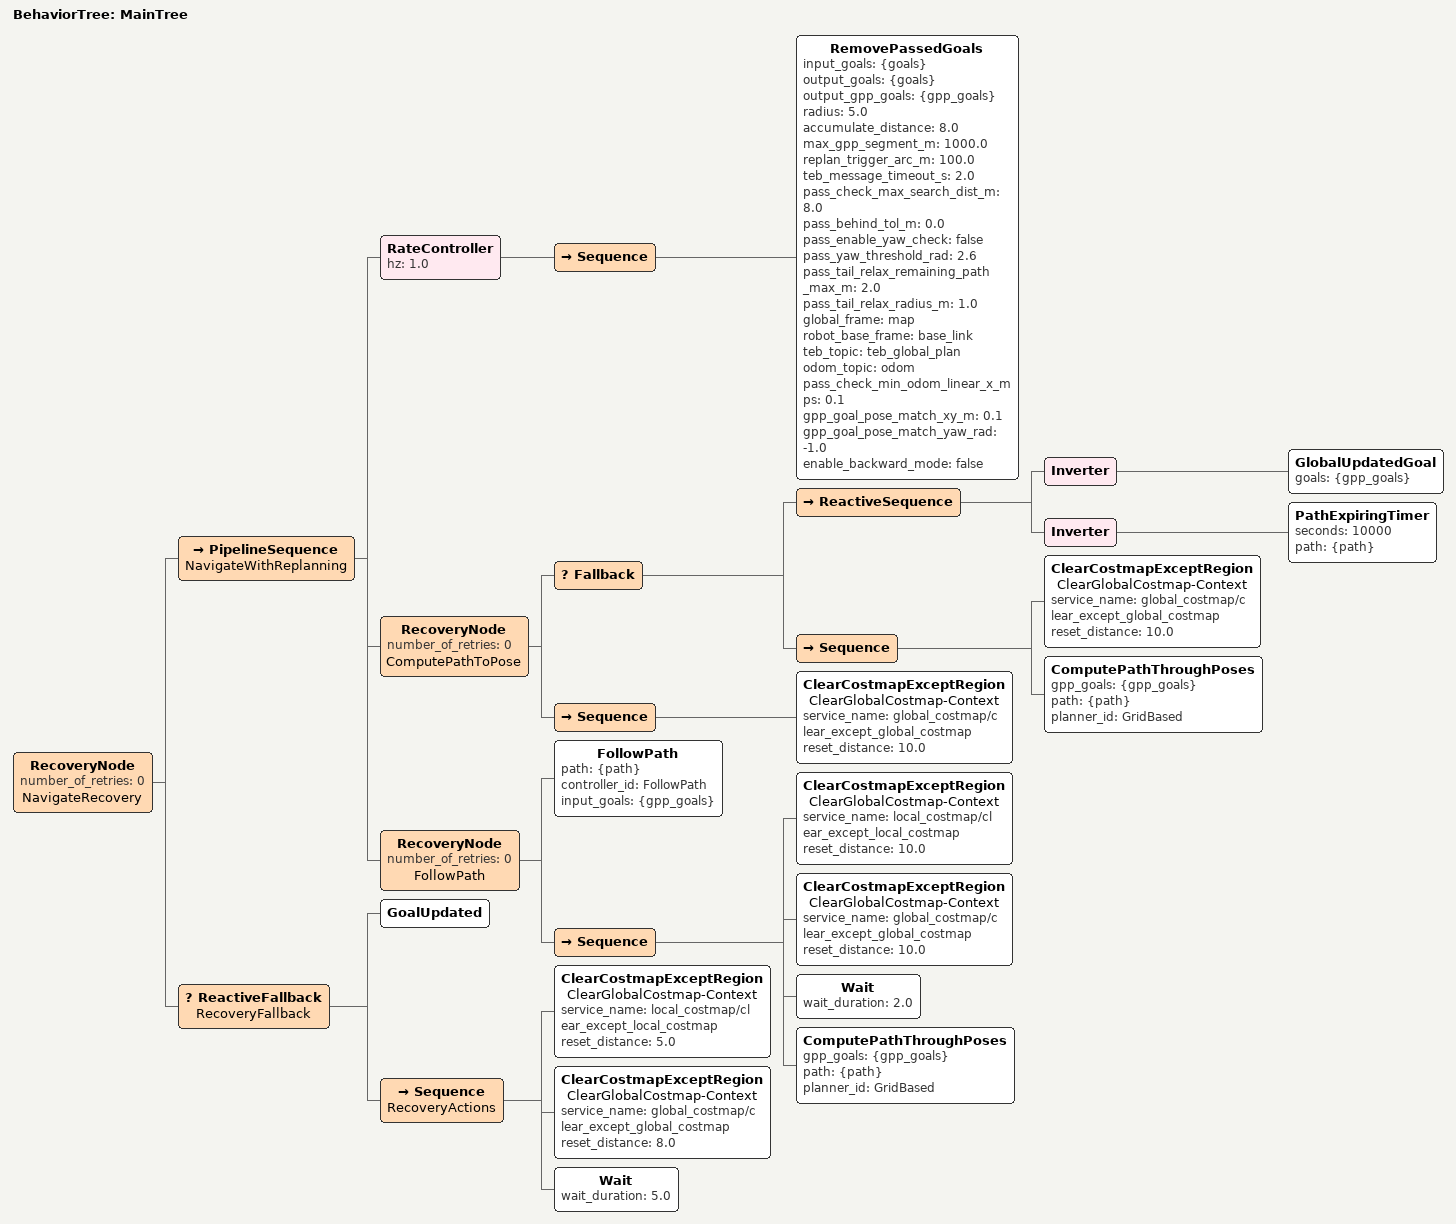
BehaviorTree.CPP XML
<root main_tree_to_execute="MainTree">
  <BehaviorTree ID="MainTree">
    <RecoveryNode number_of_retries="0" name="NavigateRecovery">
      <PipelineSequence name="NavigateWithReplanning">
        <RateController hz="1.0">
          <Sequence>
            <RemovePassedGoals
              input_goals="{goals}"
              output_goals="{goals}"
              output_gpp_goals="{gpp_goals}"
              radius="5.0"
              accumulate_distance="8.0"
              max_gpp_segment_m="1000.0"
              replan_trigger_arc_m="100.0"
              teb_message_timeout_s="2.0"
              pass_check_max_search_dist_m="8.0"
              pass_behind_tol_m="0.0"
              pass_enable_yaw_check="false"
              pass_yaw_threshold_rad="2.6"
              pass_tail_relax_remaining_path_max_m="2.0"
              pass_tail_relax_radius_m="1.0"
              global_frame="map"
              robot_base_frame="base_link"
              teb_topic="teb_global_plan"
              odom_topic="odom"
              pass_check_min_odom_linear_x_mps="0.1"
              gpp_goal_pose_match_xy_m="0.1"
              gpp_goal_pose_match_yaw_rad="-1.0"
              enable_backward_mode="false"
            />
          </Sequence>
        </RateController>
        <RecoveryNode number_of_retries="0" name="ComputePathToPose">
            <Fallback>
              <ReactiveSequence>
                <Inverter>
                  <GlobalUpdatedGoal goals="{gpp_goals}"/>
                </Inverter>
                <Inverter>
                  <PathExpiringTimer seconds="10000" path="{path}"/>
                </Inverter>
              </ReactiveSequence>
              <Sequence>
                <ClearCostmapExceptRegion name="ClearGlobalCostmap-Context" service_name="global_costmap/clear_except_global_costmap" reset_distance="10.0"/>
                <ComputePathThroughPoses gpp_goals="{gpp_goals}" path="{path}" planner_id="GridBased"/>
              </Sequence>
            </Fallback>
            <Sequence>
              <ClearCostmapExceptRegion name="ClearGlobalCostmap-Context" service_name="global_costmap/clear_except_global_costmap" reset_distance="10.0"/>
            </Sequence>
        </RecoveryNode>
        <RecoveryNode number_of_retries="0" name="FollowPath">
          <FollowPath path="{path}" controller_id="FollowPath" input_goals="{gpp_goals}"/>
          <Sequence>
            <ClearCostmapExceptRegion name="ClearGlobalCostmap-Context" service_name="local_costmap/clear_except_local_costmap" reset_distance="10.0"/>
            <ClearCostmapExceptRegion name="ClearGlobalCostmap-Context" service_name="global_costmap/clear_except_global_costmap" reset_distance="10.0"/>
            <Wait wait_duration="2.0"/>
            <ComputePathThroughPoses gpp_goals="{gpp_goals}" path="{path}" planner_id="GridBased"/>
          </Sequence>
        </RecoveryNode>
      </PipelineSequence>
      <ReactiveFallback name="RecoveryFallback">
        <GoalUpdated/>
        <Sequence name="RecoveryActions">
          <ClearCostmapExceptRegion name="ClearGlobalCostmap-Context" service_name="local_costmap/clear_except_local_costmap" reset_distance="5.0"/>
          <ClearCostmapExceptRegion name="ClearGlobalCostmap-Context" service_name="global_costmap/clear_except_global_costmap" reset_distance="8.0"/>
          <Wait wait_duration="5.0"/>
        </Sequence>
      </ReactiveFallback>
    </RecoveryNode>
  </BehaviorTree>
</root>
